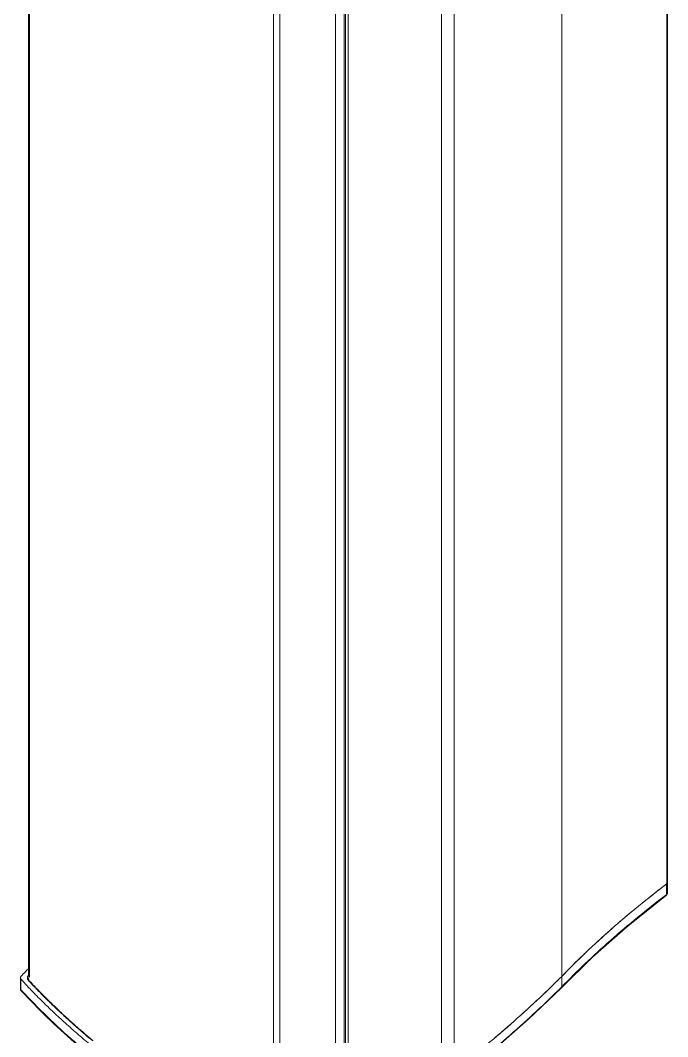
# Model space of a CAD drawing. Header units: millimetres. Extents: x 1177 to 2514, y 93 to 1038.
# Drawn here: x 1937.2 to 2129.3, y 417.2 to 719.1 of the extents above; entities that cross this region are included whole.
import ezdxf

# ---------------------------------------------------------------- set-up
doc = ezdxf.new("R2010")
doc.units = ezdxf.units.MM
doc.header["$LTSCALE"] = 0.1
doc.layers.get('0').update_dxf_attribs({"lineweight": 13})

msp = doc.modelspace()

# ---------------------------------------------------------------- linework, layer by layer
for p, q in [((2129.35, 463.11), (2129.35, 918.23)), ((2129.06, 914.58), (2129.06, 462.58)), ((2097.89, 887.08), (2097.89, 435.08)), ((1939.65, 883.96), (1939.65, 435.44)), ((1939.93, 883.68), (1939.93, 435.02)), ((2062.26, 406.07), (2062.26, 858.07)), ((2066, 859.03), (2066, 407.03)), ((2033.28, 843.18), (2033.28, 392.22)), ((2033.75, 391.88), (2033.75, 843.44)), ((2034.49, 391.86), (2034.49, 843.86)), ((2030.77, 391.24), (2030.77, 841.79)), ((2012.33, 382.53), (2012.33, 833.17)), ((2014.22, 382.57), (2014.22, 833.14)), ((2129.05, 462.59), (2129.05, 459.47)), ((2129.35, 463.12), (2129.35, 460)), ((2129.05, 459.47), (2128.8, 459.28)), ((2129.05, 459.47), (2128.8, 459.28)), ((2128.91, 459.13), (2128.91, 459.13)), ((2117.47, 453.31), (2117.17, 453.06)), ((2117.48, 453.3), (2117.17, 453.05)), ((2107.01, 444.04), (2106.73, 443.79)), ((2107.01, 444.04), (2106.73, 443.78)), ((1938.79, 436.56), (1938.98, 436.75)), ((1939.56, 437.35), (1939.65, 437.44)), ((1939.65, 435.44), (1939.93, 435.02)), ((2097.89, 435.08), (2097.79, 434.99)), ((2097.89, 435.08), (2097.79, 434.99)), ((2097.89, 435.08), (2097.89, 431.97)), ((1937.2, 434.67), (1937.2, 431.56)), ((1937.38, 431.14), (1937.38, 434.25)), ((1939.63, 433.85), (1939.93, 433.73)), ((1939.82, 433.63), (1939.63, 433.85)), ((1940.17, 433.26), (1939.82, 433.63)), ((1940.28, 433.36), (1939.93, 433.73)), ((1940.65, 432.76), (1940.17, 433.26)), ((1940.75, 432.86), (1940.28, 433.36)), ((1941.3, 432.07), (1941.06, 432.33)), ((1941.4, 432.17), (1941.16, 432.43)), ((2097.89, 431.97), (2097.66, 431.75)), ((2097.89, 431.97), (2097.66, 431.75)), ((1937.38, 431.14), (1937.6, 430.92)), ((1937.38, 431.14), (1937.59, 430.92)), ((1941.63, 429.78), (1941.22, 430.19)), ((1942.17, 431.18), (1941.93, 431.42)), ((1942.27, 431.27), (1942.03, 431.51)), ((1942.6, 430.74), (1942.17, 431.18)), ((1942.69, 430.83), (1942.27, 431.27)), ((1943.03, 430.49), (1942.69, 430.83)), ((1944.5, 428.81), (1944.39, 428.92)), ((1944.6, 428.9), (1944.48, 429.02)), ((1944.95, 428.37), (1944.5, 428.81)), ((1945.04, 428.46), (1944.6, 428.9)), ((2097.77, 431.64), (2097.77, 431.65)), ((1943.55, 427.85), (1943.45, 427.95)), ((1944, 427.41), (1943.55, 427.85)), ((1945.41, 427.91), (1944.95, 428.37)), ((1945.32, 426.12), (1944.96, 426.46)), ((1945.25, 428.26), (1945.04, 428.46)), ((1945.5, 428.01), (1945.25, 428.26)), ((1945.83, 427.5), (1945.41, 427.91)), ((1945.73, 427.78), (1945.5, 428.01)), ((1945.99, 427.53), (1945.73, 427.78)), ((1946.1, 427.24), (1945.83, 427.5)), ((1946.41, 427.11), (1945.99, 427.53)), ((1946.32, 427.02), (1946.1, 427.24)), ((2088.78, 426.36), (2088.21, 425.84)), ((2088.78, 426.35), (2088.22, 425.84)), ((1949.68, 423.84), (1949.3, 424.19)), ((1949.76, 423.92), (1949.38, 424.28)), ((1949.97, 423.57), (1949.68, 423.84)), ((1950.05, 423.66), (1949.76, 423.92)), ((1950.93, 422.69), (1950.72, 422.88)), ((1951.01, 422.77), (1950.8, 422.97)), ((1951.47, 422.36), (1951.01, 422.77)), ((1950.5, 421.28), (1950.14, 421.61)), ((1951.38, 422.27), (1950.93, 422.69)), ((1951.69, 422), (1951.38, 422.27)), ((1952.1, 421.78), (1951.97, 421.9)), ((1953.53, 420.35), (1953.29, 420.56)), ((1953.61, 420.44), (1953.37, 420.65)), ((1954, 419.94), (1953.53, 420.35)), ((1954.07, 420.03), (1953.61, 420.44)), ((1954.4, 419.75), (1954.07, 420.03)), ((1954.61, 419.56), (1954.4, 419.75)), ((1952.64, 419.37), (1952.43, 419.56)), ((1953.12, 418.96), (1952.64, 419.37)), ((1954.46, 417.79), (1954.1, 418.1)), ((1954.96, 419.1), (1954.46, 419.54)), ((1955.04, 419.19), (1954.61, 419.56)), ((1955.15, 418.94), (1954.96, 419.1)), ((1956.02, 418.34), (1955.04, 419.19)), ((1955.94, 418.26), (1955.15, 418.94))]:
    msp.add_line(p, q)
for points in [[(2097.77, 431.65), (2107.08, 440.8), (2117.6, 450.09), (2128.91, 459.13)], [(2065.91, 403.62), (2077.3, 412.88), (2088.07, 422.36), (2097.77, 431.64)]]:
    msp.add_lwpolyline(points)
for centre, radius, start, end in [((2128.25, 460), 1.1, 307.2591, 0), ((2046.46, 331.37), 150.53, 135.6692, 136.4356), ((2059.47, 318.7), 168.69, 135.303, 135.5848), ((2077.81, 563.51), 190.86, 222.6285, 223.1229), ((2078.77, 564.4), 192.17, 223.1226, 223.3905), ((2079.34, 564.95), 192.97, 223.3904, 223.5817), ((2079.86, 565.44), 193.68, 223.5817, 223.8028), ((1940.48, 434.38), 0.829, 180.0205, 186.9401), ((1940.5, 434.38), 0.851, 186.9614, 194.6818), ((2079.99, 564.94), 192.06, 223.4888, 223.6673), ((2079.87, 564.43), 191.49, 223.4023, 223.5812), ((2080.82, 565.73), 193.21, 223.7726, 224.0425), ((2080.7, 565.23), 192.64, 223.6868, 223.9573), ((1938.3, 431.56), 1.1, 180, 222.6134), ((2080.74, 566.28), 194.9, 223.8031, 224.2875), ((2082.84, 568.34), 197.84, 224.4583, 225.2062), ((2082.94, 567.81), 196.18, 224.3237, 225.0692), ((2082.98, 567.45), 195.82, 224.3809, 224.9864), ((2084.61, 570.13), 200.36, 225.4274, 225.8128), ((2087.36, 572.99), 204.32, 225.9569, 227.3286), ((2085.87, 570.77), 200.34, 225.8512, 226.0361), ((2085.76, 570.26), 199.77, 225.7703, 225.9556), ((2086.31, 571.23), 200.98, 226.0361, 226.2153), ((2086.21, 570.72), 200.41, 225.9556, 226.1353), ((2087.66, 572.64), 202.93, 226.2167, 227.0154), ((2087.56, 572.13), 202.37, 226.1367, 226.9373), ((2089.39, 575.19), 207.32, 227.3275, 227.8012), ((2089.4, 574.52), 205.49, 227.2698, 227.5538), ((2089.31, 574.01), 204.93, 227.1923, 227.4769), ((2091.39, 577.4), 210.29, 227.9356, 228.6404), ((2090.46, 575.27), 206.64, 227.7288, 227.9179), ((2091.49, 576.82), 208.6, 227.9186, 228.5109), ((2091.41, 576.33), 208.06, 227.9675, 228.4358), ((2092.99, 578.52), 210.87, 228.767, 228.9321), ((2093.2, 579.47), 213.05, 228.8875, 229.2389), ((2095.9, 582.63), 217.2, 229.3688, 230.6794), ((2094.77, 580.59), 213.59, 229.4623, 229.6296), ((2094.67, 580.05), 213.01, 229.3893, 229.5569), ((2096.16, 582.23), 215.75, 229.631, 230.4214), ((2096.06, 581.69), 215.16, 229.5583, 230.3506)]:
    msp.add_arc(centre, radius, start, end)
for points, knots in [([(2097.89, 435.08), (2102.56, 439.94), (2112.64, 449.48), (2123.38, 458.27), (2129.06, 462.58)], [0, 0, 0, 0, 0.485652, 1, 1, 1, 1]), ([(2129.05, 462.59), (2128.06, 461.83), (2124.15, 458.81), (2120.3, 455.7), (2117.47, 453.31)], [0, 0, 0, 0, 0.251361, 1, 1, 1, 1]), ([(2129.35, 463.12), (2129.35, 463.02), (2129.29, 462.81), (2129.14, 462.65), (2129.05, 462.59)], [0, 0, 0, 0, 0.473057, 1, 1, 1, 1]), ([(2129.06, 462.58), (2129.14, 462.65), (2129.29, 462.81), (2129.35, 463.02), (2129.35, 463.11)], [0, 0, 0, 0, 0.526943, 1, 1, 1, 1]), ([(2128.8, 459.28), (2125.96, 457.12), (2120.41, 452.72), (2112.42, 445.93), (2104.9, 439.04), (2100.16, 434.33), (2097.89, 431.97)], [0, 0, 0, 0, 0.259203, 0.514328, 0.762281, 1, 1, 1, 1]), ([(2129.05, 459.47), (2129.05, 459.41), (2129.04, 459.28), (2128.96, 459.17), (2128.91, 459.13)], [0, 0, 0, 0, 0.526346, 1, 1, 1, 1]), ([(2129.35, 460), (2129.35, 459.91), (2129.29, 459.7), (2129.14, 459.54), (2129.05, 459.47)], [0, 0, 0, 0, 0.47309, 1, 1, 1, 1]), ([(2117.17, 453.06), (2116.29, 452.32), (2112.85, 449.37), (2109.48, 446.35), (2107.01, 444.04)], [0, 0, 0, 0, 0.253422, 1, 1, 1, 1]), ([(2106.73, 443.79), (2105.96, 443.06), (2102.95, 440.22), (2100.02, 437.3), (2097.89, 435.08)], [0, 0, 0, 0, 0.255452, 1, 1, 1, 1]), ([(1937.2, 434.67), (1937.2, 434.75), (1937.24, 434.91), (1937.33, 435.05), (1937.39, 435.11)], [0, 0, 0, 0, 0.4818, 1, 1, 1, 1]), ([(1939.29, 434.67), (1939.3, 434.7), (1939.31, 434.85), (1939.36, 434.99), (1939.4, 435.09)], [0, 0, 0, 0, 0.246385, 1, 1, 1, 1]), ([(1939.4, 435.09), (1939.42, 435.13), (1939.49, 435.25), (1939.58, 435.37), (1939.65, 435.44)], [0, 0, 0, 0, 0.2414692, 0.8974652, 0.8974652, 0.8974652, 0.8974652]), ([(1939.65, 434.37), (1939.65, 434.47), (1939.69, 434.67), (1939.79, 434.85), (1939.85, 434.93)], [0, 0, 0, 0, 0.486208, 1, 1, 1, 1]), ([(1939.85, 434.93), (1939.86, 434.94), (1939.88, 434.97), (1939.91, 435), (1939.93, 435.02)], [0, 0, 0, 0, 0.2457758, 0.6190112, 0.6190112, 0.6190112, 0.6190112]), ([(2066, 407.03), (2071.73, 411.51), (2082.64, 420.55), (2093.02, 430.21), (2097.89, 435.08)], [0, 0, 0, 0, 0.513352, 1, 1, 1, 1]), ([(2097.79, 434.99), (2097.08, 434.27), (2094.12, 431.35), (2091.1, 428.48), (2088.78, 426.35)], [0, 0, 0, 0, 0.244405, 1, 1, 1, 1]), ([(1937.38, 434.25), (1937.33, 434.31), (1937.24, 434.44), (1937.2, 434.6), (1937.2, 434.67)], [0, 0, 0, 0, 0.517496, 1, 1, 1, 1]), ([(1939.39, 434.2), (1939.37, 434.24), (1939.31, 434.39), (1939.29, 434.55), (1939.29, 434.67)], [0, 0, 0, 0, 0.255908, 1, 1, 1, 1]), ([(1939.63, 433.85), (1939.6, 433.87), (1939.51, 433.98), (1939.43, 434.11), (1939.39, 434.2)], [0, 0, 0, 0, 0.258572, 1, 1, 1, 1]), ([(1939.93, 433.73), (1939.9, 433.76), (1939.79, 433.89), (1939.71, 434.04), (1939.68, 434.16)], [0, 0, 0, 0, 0.262305, 1, 1, 1, 1]), ([(2097.77, 431.65), (2097.81, 431.69), (2097.87, 431.79), (2097.89, 431.91), (2097.89, 431.97)], [0, 0, 0, 0, 0.473879, 1, 1, 1, 1]), ([(1937.2, 431.56), (1937.2, 431.49), (1937.24, 431.33), (1937.33, 431.2), (1937.38, 431.14)], [0, 0, 0, 0, 0.482692, 1, 1, 1, 1]), ([(1937.38, 431.14), (1937.38, 431.08), (1937.4, 430.96), (1937.46, 430.86), (1937.49, 430.82)], [0, 0, 0, 0, 0.523316, 1, 1, 1, 1]), ([(2012.85, 377.53), (2005.46, 380.93), (1991.2, 388.24), (1971.24, 400.91), (1953.23, 415), (1942.46, 425.42), (1937.49, 430.82)], [0, 0, 0, 0, 0.262568, 0.516999, 0.762845, 1, 1, 1, 1]), ([(1937.59, 430.92), (1942.54, 425.55), (1953.28, 415.18), (1968.12, 403.6), (1980.94, 395.01), (1994.6, 386.77), (2005.35, 381.26), (2012.7, 377.88)], [0, 0, 0, 0, 0.237046, 0.482853, 0.609055, 0.737371, 1, 1, 1, 1]), ([(2097.66, 431.75), (2095.29, 429.38), (2090.36, 424.63), (2082.62, 417.63), (2074.48, 410.68), (2068.86, 406.16), (2066, 403.92)], [0, 0, 0, 0, 0.238482, 0.486876, 0.741836, 1, 1, 1, 1]), ([(2088.22, 425.84), (2087.4, 425.09), (2084.07, 422.06), (2080.68, 419.09), (2078.09, 416.9)], [0, 0, 0, 0, 0.246604, 1, 1, 1, 1])]:
    msp.add_open_spline(points, degree=3, knots=knots)

doc.saveas('drawing.dxf')
